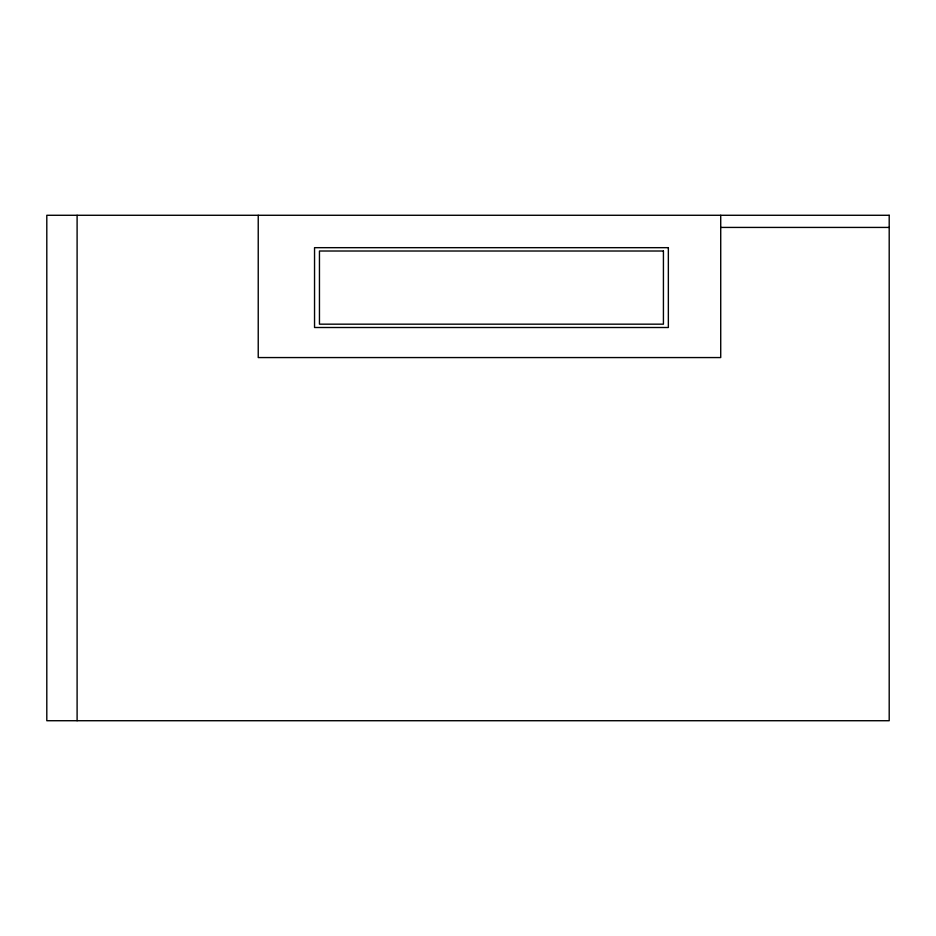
<?xml version="1.0" encoding="UTF-8"?>
<svg xmlns="http://www.w3.org/2000/svg" width="936" height="936" viewBox="0 0 936 936"><rect width="100%" height="100%" fill="white"/><g stroke="black" fill="none" stroke-linecap="round" stroke-linejoin="round"><path stroke-width="1.4" d="M720.72 227.425L889.2 227.425M720.72 215.28L720.72 357.564L258.231 357.564L258.231 215.28M77.103 215.28L77.103 720.72M889.2 215.28L46.8 215.28L46.8 720.72L889.2 720.72L889.2 215.28M668.351 247.677L314.543 247.677L314.543 327.506L668.351 327.506L668.351 247.677M663.425 251.012L319.457 251.012L319.457 324.172L663.425 324.172L663.425 251.012"/></g></svg>
